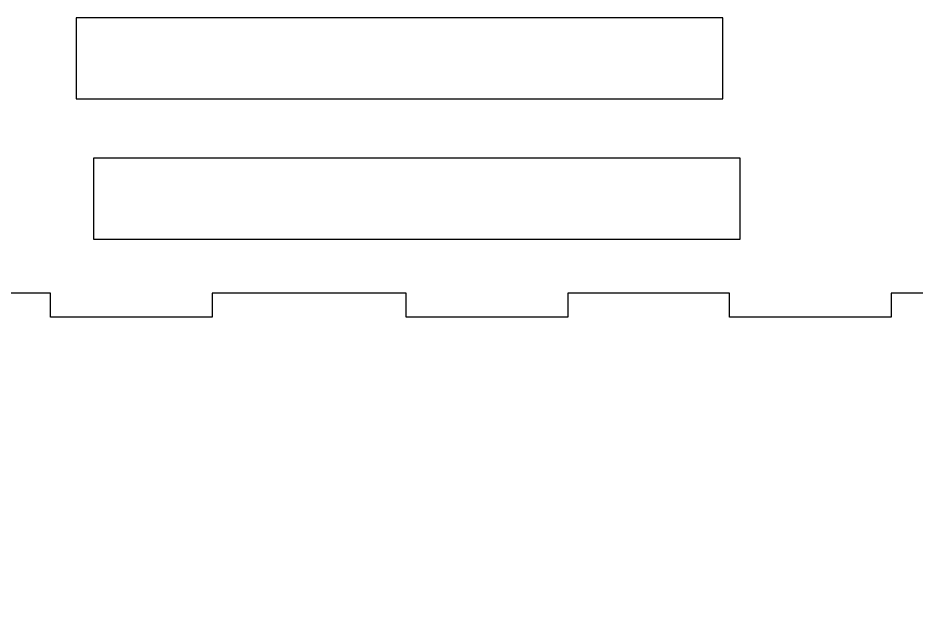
# Model space of a CAD drawing. Header units: millimetres. Extents: x -36 to 627, y -167 to 363.
# Drawn here: x 366.7 to 477.8, y 118.6 to 190.6 of the extents above; entities that cross this region are included whole.
import ezdxf

# ---------------------------------------------------------------- set-up
doc = ezdxf.new("R2010")
doc.units = ezdxf.units.MM
doc.header["$MEASUREMENT"] = 0
doc.layers.add('layer 1', color=7, linetype='Continuous')

msp = doc.modelspace()

# ---------------------------------------------------------------- linework, layer by layer
at = {"layer": 'layer 1', "color": 250, "lineweight": 25}
for points in [[(373.9099, 180.5607), (453.9099, 180.5607), (453.9099, 190.5607), (373.9099, 190.5607), (373.9099, 180.5607)], [(376.0266, 163.204), (456.0266, 163.204), (456.0266, 173.204), (376.0266, 173.204), (376.0266, 163.204)]]:
    msp.add_lwpolyline(points, close=True, dxfattribs=at)
msp.add_open_spline([(524.7262, 31.4324), (524.7262, 31.4324), (527.7263, 31.4324), (527.7263, 31.4324), (527.7263, 31.4324), (527.7262, 53.5324), (527.7262, 53.5324), (527.7262, 53.5324), (524.7262, 53.5324), (524.7262, 53.5324), (524.7262, 53.5324), (524.7262, 73.5324), (524.7262, 73.5324), (524.7262, 73.5324), (527.7262, 73.5324), (527.7262, 73.5324), (527.7262, 73.5324), (527.7262, 95.5324), (527.7262, 95.5324), (527.7262, 95.5324), (524.7261, 95.5324), (524.7261, 95.5324), (524.7261, 95.5324), (524.7261, 111.5324), (524.7261, 111.5324), (524.7261, 111.5324), (527.7262, 111.5324), (527.7262, 111.5324), (527.7262, 111.5324), (527.7262, 116.5324), (527.7262, 116.5324), (527.7262, 138.5324), (509.7262, 156.5324), (487.7262, 156.5324), (487.7262, 156.5324), (474.726, 156.5323), (474.726, 156.5323), (474.726, 156.5323), (474.726, 153.5321), (474.726, 153.5321), (474.726, 153.5321), (454.7259, 153.5321), (454.7259, 153.5321), (454.7259, 153.5321), (454.7259, 156.5323), (454.7259, 156.5323), (454.7259, 156.5323), (434.7258, 156.5324), (434.7258, 156.5324), (434.7258, 156.5324), (434.7258, 153.5323), (434.7258, 153.5323), (434.7258, 153.5323), (414.7257, 153.5323), (414.7257, 153.5323), (414.7257, 153.5323), (414.7257, 156.5324), (414.7257, 156.5324), (414.7257, 156.5324), (390.7267, 156.5324), (390.7267, 156.5324), (390.7267, 156.5324), (390.7267, 153.5323), (390.7267, 153.5323), (390.7267, 153.5323), (370.7266, 153.5323), (370.7266, 153.5323), (370.7266, 153.5323), (370.7266, 156.5324), (370.7266, 156.5324), (370.7266, 156.5324), (350.7265, 156.5323), (350.7265, 156.5323), (350.7265, 156.5323), (350.7265, 153.5321), (350.7265, 153.5321), (350.7265, 153.5321), (330.7264, 153.5321), (330.7264, 153.5321), (330.7264, 153.5321), (330.7264, 156.5323), (330.7264, 156.5323), (330.7264, 156.5323), (317.7262, 156.5324), (317.7262, 156.5324), (295.7262, 156.5324), (277.7262, 138.5324), (277.7262, 116.5324), (277.7262, 116.5324), (277.726, 111.5324), (277.726, 111.5324), (277.726, 111.5324), (280.726, 111.5324), (280.726, 111.5324), (280.726, 111.5324), (280.726, 95.5324), (280.726, 95.5324), (280.726, 95.5324), (277.726, 95.5324), (277.726, 95.5324), (277.726, 95.5324), (277.7261, 73.5326), (277.7261, 73.5326), (277.7261, 73.5326), (280.7262, 73.5326), (280.7262, 73.5326), (280.7262, 73.5326), (280.7262, 53.5325), (280.7262, 53.5325), (280.7262, 53.5325), (277.7261, 53.5325), (277.7261, 53.5325), (277.7261, 53.5325), (277.977, 31.5494), (277.977, 31.5494), (277.977, 31.5494), (280.6398, 31.5634), (280.6398, 31.5634)], degree=3, knots=[0, 0, 0, 0, 0.02564103, 0.02564103, 0.02564103, 0.05128205, 0.05128205, 0.05128205, 0.07692308, 0.07692308, 0.07692308, 0.1025641, 0.1025641, 0.1025641, 0.12820513, 0.12820513, 0.12820513, 0.15384615, 0.15384615, 0.15384615, 0.17948718, 0.17948718, 0.17948718, 0.20512821, 0.20512821, 0.20512821, 0.23076923, 0.23076923, 0.23076923, 0.25641026, 0.25641026, 0.25641026, 0.28205128, 0.28205128, 0.28205128, 0.30769231, 0.30769231, 0.30769231, 0.33333333, 0.33333333, 0.33333333, 0.35897436, 0.35897436, 0.35897436, 0.38461538, 0.38461538, 0.38461538, 0.41025641, 0.41025641, 0.41025641, 0.43589744, 0.43589744, 0.43589744, 0.46153846, 0.46153846, 0.46153846, 0.48717949, 0.48717949, 0.48717949, 0.51282051, 0.51282051, 0.51282051, 0.53846154, 0.53846154, 0.53846154, 0.56410256, 0.56410256, 0.56410256, 0.58974359, 0.58974359, 0.58974359, 0.61538462, 0.61538462, 0.61538462, 0.64102564, 0.64102564, 0.64102564, 0.66666667, 0.66666667, 0.66666667, 0.69230769, 0.69230769, 0.69230769, 0.71794872, 0.71794872, 0.71794872, 0.74358974, 0.74358974, 0.74358974, 0.76923077, 0.76923077, 0.76923077, 0.79487179, 0.79487179, 0.79487179, 0.82051282, 0.82051282, 0.82051282, 0.84615385, 0.84615385, 0.84615385, 0.87179487, 0.87179487, 0.87179487, 0.8974359, 0.8974359, 0.8974359, 0.92307692, 0.92307692, 0.92307692, 0.94871795, 0.94871795, 0.94871795, 0.97435897, 0.97435897, 0.97435897, 1, 1, 1, 1], dxfattribs=at)

doc.saveas('drawing.dxf')
